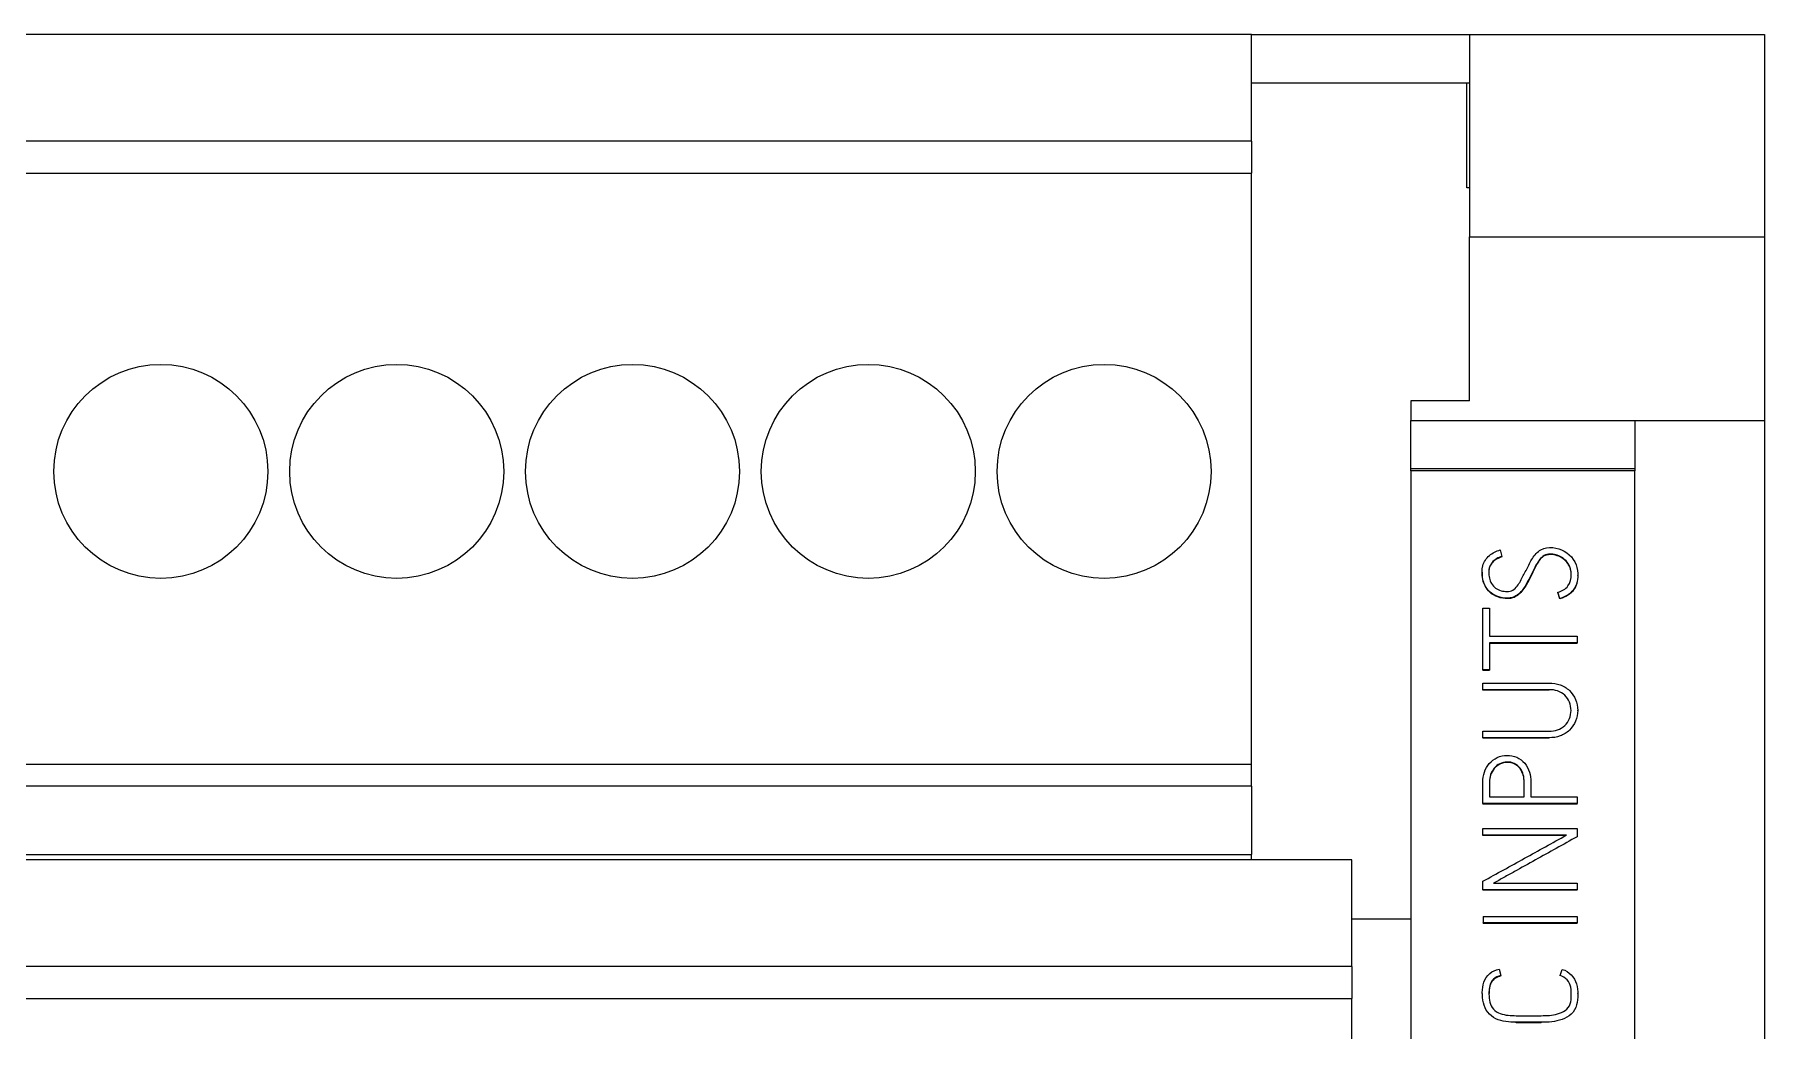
# Model space of a CAD drawing. Header units: millimetres. Extents: x 983 to 2111, y 2638 to 4457.
# Drawn here: x 1321.72 to 1351.06, y 3488.31 to 3505.2 of the extents above; entities that cross this region are included whole.
import ezdxf

# ---------------------------------------------------------------- set-up
doc = ezdxf.new("R2010")
doc.units = ezdxf.units.MM

# ---------------------------------------------------------------- blocks, each defined once
blk = doc.blocks.new('8DIDQ')
at = {"color": 7, "linetype": 'Continuous', "lineweight": 15}
for p, q in [((1342.36, 3505.2), (1313.36, 3505.2)), ((1342.36, 3503.39), (1342.36, 3505.2)), ((1342.36, 3505.2), (1346.06, 3505.2)), ((1346.06, 3505.2), (1351.06, 3505.2)), ((1346.06, 3505.2), (1346.06, 3501.772)), ((1351.06, 3505.2), (1351.06, 3501.772)), ((1346.06, 3504.379), (1342.36, 3504.379)), ((1346.01, 3502.6), (1346.01, 3504.379)), ((1342.36, 3503.39), (1313.36, 3503.39)), ((1342.36, 3503.39), (1342.36, 3502.85)), ((1313.36, 3502.85), (1342.36, 3502.85)), ((1342.36, 3492.818), (1342.36, 3502.85)), ((1346.06, 3502.6), (1346.01, 3502.6)), ((1346.06, 3498.99), (1346.06, 3501.772)), ((1346.06, 3501.772), (1351.06, 3501.772)), ((1351.06, 3501.772), (1351.06, 3498.651)), ((1346.06, 3498.99), (1345.06, 3498.99)), ((1345.06, 3498.99), (1345.06, 3498.651)), ((1345.06, 3498.651), (1348.86, 3498.651)), ((1345.06, 3497.838), (1345.06, 3498.651)), ((1348.86, 3498.651), (1348.86, 3497.838)), ((1348.86, 3498.651), (1351.06, 3498.651)), ((1351.06, 3498.651), (1351.06, 3468.2)), ((1345.06, 3497.838), (1348.86, 3497.838)), ((1345.06, 3497.797), (1345.06, 3497.838)), ((1345.06, 3497.797), (1345.06, 3480.3)), ((1348.86, 3497.797), (1345.06, 3497.797)), ((1348.86, 3497.838), (1348.86, 3497.797)), ((1348.86, 3471.259), (1348.86, 3497.797)), ((1346.577, 3496.457), (1346.608, 3496.349)), ((1346.608, 3496.342), (1346.608, 3496.349)), ((1346.271, 3496.083), (1346.271, 3496.076)), ((1347.897, 3496.025), (1347.897, 3496.032)), ((1347.589, 3495.634), (1347.558, 3495.742)), ((1347.558, 3495.735), (1347.558, 3495.742)), ((1347.589, 3495.627), (1347.558, 3495.735)), ((1346.286, 3495.468), (1346.399, 3495.468)), ((1346.286, 3494.425), (1346.286, 3495.468)), ((1346.399, 3495.468), (1346.399, 3494.994)), ((1347.589, 3495.627), (1347.589, 3495.634)), ((1346.399, 3494.994), (1347.884, 3494.994)), ((1347.884, 3494.881), (1346.399, 3494.881)), ((1346.399, 3494.881), (1346.399, 3494.425)), ((1346.399, 3494.874), (1347.884, 3494.874)), ((1347.884, 3494.994), (1347.884, 3494.881)), ((1347.884, 3494.881), (1347.884, 3494.874)), ((1346.399, 3494.425), (1346.286, 3494.425)), ((1346.286, 3494.418), (1346.286, 3494.425)), ((1346.286, 3494.418), (1346.399, 3494.418)), ((1346.399, 3494.425), (1346.399, 3494.418)), ((1346.282, 3494.087), (1346.282, 3494.2)), ((1346.282, 3494.2), (1347.409, 3494.2)), ((1347.409, 3494.087), (1346.282, 3494.087)), ((1346.282, 3494.08), (1346.282, 3494.087)), ((1347.409, 3494.08), (1346.282, 3494.08)), ((1347.409, 3494.08), (1347.409, 3494.087)), ((1347.893, 3493.73), (1347.893, 3493.737)), ((1346.282, 3493.272), (1346.282, 3493.385)), ((1346.282, 3493.385), (1347.409, 3493.385)), ((1347.409, 3493.272), (1346.282, 3493.272)), ((1346.282, 3493.272), (1346.282, 3493.265)), ((1347.409, 3493.265), (1346.282, 3493.265)), ((1347.409, 3493.265), (1347.409, 3493.272)), ((1342.36, 3492.818), (1313.36, 3492.818)), ((1342.36, 3492.451), (1342.36, 3492.818)), ((1346.284, 3492.154), (1346.284, 3492.522)), ((1346.397, 3492.522), (1346.397, 3492.267)), ((1346.985, 3492.267), (1346.985, 3492.522)), ((1347.098, 3492.522), (1347.098, 3492.267)), ((1342.36, 3492.451), (1313.36, 3492.451)), ((1342.36, 3492.451), (1342.36, 3491.29)), ((1346.397, 3492.267), (1346.985, 3492.267)), ((1347.098, 3492.267), (1347.884, 3492.267)), ((1347.884, 3492.267), (1347.884, 3492.154)), ((1347.884, 3492.154), (1346.284, 3492.154)), ((1346.284, 3492.154), (1346.284, 3492.147)), ((1347.884, 3492.147), (1346.284, 3492.147)), ((1347.884, 3492.147), (1347.884, 3492.154)), ((1346.284, 3491.618), (1346.284, 3491.731)), ((1346.284, 3491.731), (1347.884, 3491.731)), ((1347.7, 3491.618), (1346.284, 3491.618)), ((1346.284, 3491.611), (1346.284, 3491.618)), ((1347.7, 3491.611), (1346.284, 3491.611)), ((1347.884, 3491.731), (1347.884, 3491.592)), ((1347.884, 3491.585), (1347.884, 3491.592)), ((1313.36, 3491.29), (1342.36, 3491.29)), ((1344.06, 3491.2), (1315.06, 3491.2)), ((1342.36, 3491.2), (1342.36, 3491.29)), ((1344.06, 3489.39), (1344.06, 3491.2)), ((1346.284, 3490.693), (1346.284, 3490.837)), ((1346.464, 3490.804), (1347.884, 3490.804)), ((1347.884, 3490.804), (1347.884, 3490.693)), ((1347.884, 3490.693), (1346.284, 3490.693)), ((1346.284, 3490.693), (1346.284, 3490.686)), ((1347.884, 3490.686), (1346.284, 3490.686)), ((1347.884, 3490.686), (1347.884, 3490.693)), ((1344.06, 3490.2), (1345.06, 3490.2)), ((1346.288, 3490.242), (1347.884, 3490.242)), ((1346.288, 3490.242), (1346.288, 3490.131)), ((1347.884, 3490.242), (1347.884, 3490.131)), ((1347.884, 3490.131), (1346.288, 3490.131)), ((1346.288, 3490.124), (1346.288, 3490.131)), ((1346.288, 3490.124), (1347.884, 3490.124)), ((1347.884, 3490.131), (1347.884, 3490.124)), ((1344.06, 3489.39), (1315.06, 3489.39)), ((1344.06, 3489.39), (1344.06, 3488.85)), ((1346.561, 3489.345), (1346.588, 3489.237)), ((1347.593, 3489.239), (1347.631, 3489.343)), ((1346.588, 3489.23), (1346.588, 3489.237)), ((1347.593, 3489.232), (1347.593, 3489.239)), ((1315.06, 3488.85), (1344.06, 3488.85)), ((1344.06, 3478.818), (1344.06, 3488.85)), ((1346.275, 3488.941), (1346.275, 3488.934)), ((1347.895, 3488.925), (1347.895, 3488.932)), ((1346.85, 3488.557), (1347.271, 3488.557)), ((1347.271, 3488.444), (1346.85, 3488.444)), ((1346.85, 3488.437), (1346.85, 3488.444)), ((1347.271, 3488.437), (1346.85, 3488.437)), ((1347.271, 3488.437), (1347.271, 3488.444))]:
    blk.add_line(p, q, dxfattribs=at)
for centre in [(1323.86, 3497.79), (1327.86, 3497.79), (1331.86, 3497.79), (1335.86, 3497.79), (1339.86, 3497.79)]:
    blk.add_circle(centre, 1.815, dxfattribs=at)
for points, knots in [([(1347.558, 3495.742), (1347.625, 3495.756), (1347.686, 3495.794), (1347.77, 3495.901), (1347.785, 3495.971), (1347.783, 3496.107), (1347.765, 3496.175), (1347.688, 3496.288), (1347.634, 3496.332), (1347.508, 3496.383), (1347.437, 3496.396), (1347.337, 3496.372), (1347.307, 3496.354), (1347.256, 3496.308), (1347.235, 3496.281), (1347.18, 3496.195), (1347.154, 3496.131), (1347.091, 3496.01), (1347.057, 3495.951), (1346.994, 3495.83), (1346.957, 3495.77), (1346.882, 3495.7), (1346.854, 3495.679), (1346.792, 3495.65), (1346.757, 3495.643), (1346.654, 3495.637), (1346.584, 3495.648), (1346.457, 3495.7), (1346.399, 3495.742), (1346.316, 3495.851), (1346.291, 3495.917), (1346.267, 3496.053), (1346.265, 3496.123), (1346.302, 3496.256), (1346.342, 3496.316), (1346.447, 3496.407), (1346.51, 3496.437), (1346.577, 3496.457)], [0, 0, 0, 0, 0.0625, 0.0625, 0.125, 0.125, 0.1875, 0.1875, 0.25, 0.25, 0.3125, 0.3125, 0.34375, 0.34375, 0.375, 0.375, 0.4375, 0.4375, 0.5, 0.5, 0.5625, 0.5625, 0.59375, 0.59375, 0.625, 0.625, 0.6875, 0.6875, 0.75, 0.75, 0.8125, 0.8125, 0.875, 0.875, 0.9375, 0.9375, 1, 1, 1, 1]), ([(1347.783, 3496.026), (1347.781, 3496.061), (1347.778, 3496.133), (1347.728, 3496.233), (1347.649, 3496.314), (1347.545, 3496.366), (1347.444, 3496.384), (1347.356, 3496.374), (1347.283, 3496.333), (1347.22, 3496.257), (1347.116, 3496.058), (1347.031, 3495.842), (1346.878, 3495.685), (1346.794, 3495.64), (1346.679, 3495.628), (1346.539, 3495.649), (1346.401, 3495.728), (1346.311, 3495.851), (1346.272, 3495.972), (1346.275, 3496.05), (1346.277, 3496.076)], [0, 0, 0, 0, 0.044177, 0.0912444, 0.138103, 0.1867581, 0.2368431, 0.2668265, 0.297129, 0.34132, 0.3901275, 0.5850396, 0.629952, 0.6667575, 0.7035357, 0.7752003, 0.8431644, 0.9008708, 0.9663572, 1, 1, 1, 1]), ([(1346.608, 3496.349), (1346.543, 3496.33), (1346.481, 3496.297), (1346.418, 3496.218), (1346.401, 3496.188), (1346.383, 3496.123), (1346.382, 3496.089), (1346.388, 3496.021), (1346.391, 3495.988), (1346.411, 3495.923), (1346.426, 3495.892), (1346.488, 3495.81), (1346.55, 3495.773), (1346.651, 3495.754), (1346.685, 3495.752), (1346.754, 3495.757), (1346.787, 3495.769), (1346.868, 3495.831), (1346.902, 3495.893), (1346.964, 3496.014), (1346.996, 3496.074), (1347.06, 3496.194), (1347.087, 3496.257), (1347.162, 3496.371), (1347.208, 3496.425), (1347.329, 3496.495), (1347.4, 3496.504), (1347.606, 3496.486), (1347.739, 3496.412), (1347.894, 3496.184), (1347.918, 3496.036), (1347.861, 3495.836), (1347.823, 3495.775), (1347.719, 3495.684), (1347.655, 3495.653), (1347.589, 3495.634)], [0, 0, 0, 0, 0.0625, 0.0625, 0.09375, 0.09375, 0.125, 0.125, 0.15625, 0.15625, 0.1875, 0.1875, 0.25, 0.25, 0.28125, 0.28125, 0.3125, 0.3125, 0.375, 0.375, 0.4375, 0.4375, 0.5, 0.5, 0.5625, 0.5625, 0.625, 0.625, 0.75, 0.75, 0.875, 0.875, 0.9375, 0.9375, 1, 1, 1, 1]), ([(1346.608, 3496.342), (1346.564, 3496.325), (1346.492, 3496.297), (1346.422, 3496.221), (1346.386, 3496.15), (1346.387, 3496.102), (1346.387, 3496.08)], [0, 0, 0, 0, 0.374837, 0.618556, 0.824929, 1, 1, 1, 1]), ([(1347.895, 3496.025), (1347.893, 3495.978), (1347.888, 3495.891), (1347.828, 3495.774), (1347.729, 3495.679), (1347.639, 3495.646), (1347.589, 3495.627)], [0, 0, 0, 0, 0.25721, 0.480978, 0.704806, 1, 1, 1, 1]), ([(1347.409, 3494.2), (1347.472, 3494.2), (1347.534, 3494.191), (1347.652, 3494.148), (1347.706, 3494.116), (1347.843, 3493.986), (1347.893, 3493.861), (1347.893, 3493.612), (1347.842, 3493.487), (1347.707, 3493.356), (1347.652, 3493.323), (1347.535, 3493.28), (1347.472, 3493.272), (1347.409, 3493.272)], [0, 0, 0, 0, 0.125, 0.125, 0.25, 0.25, 0.5, 0.5, 0.75, 0.75, 0.875, 0.875, 1, 1, 1, 1]), ([(1347.409, 3493.385), (1347.457, 3493.385), (1347.504, 3493.39), (1347.594, 3493.422), (1347.637, 3493.446), (1347.742, 3493.544), (1347.779, 3493.64), (1347.78, 3493.83), (1347.743, 3493.927), (1347.638, 3494.025), (1347.595, 3494.049), (1347.505, 3494.081), (1347.457, 3494.087), (1347.409, 3494.087)], [0, 0, 0, 0, 0.125, 0.125, 0.25, 0.25, 0.5, 0.5, 0.75, 0.75, 0.875, 0.875, 1, 1, 1, 1]), ([(1346.284, 3492.522), (1346.284, 3492.578), (1346.291, 3492.634), (1346.328, 3492.742), (1346.355, 3492.792), (1346.468, 3492.921), (1346.58, 3492.971), (1346.75, 3492.974), (1346.807, 3492.963), (1346.911, 3492.918), (1346.957, 3492.882), (1347.068, 3492.751), (1347.098, 3492.636), (1347.098, 3492.522)], [0, 0, 0, 0, 0.125, 0.125, 0.25, 0.25, 0.5, 0.5, 0.625, 0.625, 0.75, 0.75, 1, 1, 1, 1]), ([(1346.985, 3492.522), (1346.985, 3492.563), (1346.981, 3492.605), (1346.959, 3492.685), (1346.94, 3492.723), (1346.889, 3492.79), (1346.856, 3492.818), (1346.779, 3492.853), (1346.737, 3492.861), (1346.611, 3492.859), (1346.529, 3492.819), (1346.448, 3492.723), (1346.428, 3492.685), (1346.402, 3492.606), (1346.397, 3492.564), (1346.397, 3492.522)], [0, 0, 0, 0, 0.125, 0.125, 0.25, 0.25, 0.375, 0.375, 0.5, 0.5, 0.75, 0.75, 0.875, 0.875, 1, 1, 1, 1]), ([(1346.985, 3492.515), (1346.985, 3492.556), (1346.981, 3492.598), (1346.959, 3492.678), (1346.94, 3492.716), (1346.889, 3492.783), (1346.856, 3492.811), (1346.779, 3492.845), (1346.737, 3492.854), (1346.611, 3492.852), (1346.529, 3492.812), (1346.448, 3492.716), (1346.428, 3492.678), (1346.402, 3492.599), (1346.397, 3492.557), (1346.397, 3492.515)], [0, 0, 0, 0, 0.125, 0.125, 0.25, 0.25, 0.375, 0.375, 0.5, 0.5, 0.75, 0.75, 0.875, 0.875, 1, 1, 1, 1]), ([(1346.284, 3490.837), (1346.52, 3490.967), (1346.756, 3491.097), (1347.11, 3491.292), (1347.228, 3491.357), (1347.464, 3491.488), (1347.581, 3491.555), (1347.7, 3491.618)], [0, 0, 0, 0, 0.5, 0.5, 0.75, 0.75, 1, 1, 1, 1]), ([(1347.884, 3491.592), (1347.647, 3491.461), (1347.41, 3491.33), (1347.056, 3491.132), (1346.937, 3491.066), (1346.76, 3490.968), (1346.7, 3490.935), (1346.582, 3490.869), (1346.524, 3490.834), (1346.464, 3490.804)], [0, 0, 0, 0, 0.5, 0.5, 0.75, 0.75, 0.875, 0.875, 1, 1, 1, 1]), ([(1346.85, 3488.444), (1346.79, 3488.444), (1346.731, 3488.447), (1346.615, 3488.465), (1346.557, 3488.48), (1346.45, 3488.531), (1346.402, 3488.567), (1346.33, 3488.662), (1346.306, 3488.718), (1346.279, 3488.833), (1346.274, 3488.892), (1346.276, 3489.01), (1346.282, 3489.068), (1346.342, 3489.237), (1346.441, 3489.33), (1346.561, 3489.345)], [0, 0, 0, 0, 0.125, 0.125, 0.25, 0.25, 0.375, 0.375, 0.5, 0.5, 0.625, 0.625, 0.75, 0.75, 1, 1, 1, 1]), ([(1347.631, 3489.343), (1347.748, 3489.31), (1347.839, 3489.211), (1347.891, 3489.037), (1347.896, 3488.977), (1347.894, 3488.857), (1347.892, 3488.797), (1347.857, 3488.68), (1347.827, 3488.625), (1347.74, 3488.542), (1347.685, 3488.514), (1347.513, 3488.454), (1347.392, 3488.444), (1347.271, 3488.444)], [0, 0, 0, 0, 0.25, 0.25, 0.375, 0.375, 0.5, 0.5, 0.625, 0.625, 0.75, 0.75, 1, 1, 1, 1]), ([(1346.588, 3489.237), (1346.543, 3489.226), (1346.5, 3489.208), (1346.432, 3489.146), (1346.411, 3489.103), (1346.39, 3489.015), (1346.387, 3488.968), (1346.389, 3488.877), (1346.393, 3488.832), (1346.413, 3488.743), (1346.434, 3488.7), (1346.495, 3488.634), (1346.537, 3488.61), (1346.665, 3488.562), (1346.758, 3488.557), (1346.85, 3488.557)], [0, 0, 0, 0, 0.125, 0.125, 0.25, 0.25, 0.375, 0.375, 0.5, 0.5, 0.625, 0.625, 0.75, 0.75, 1, 1, 1, 1]), ([(1346.588, 3489.23), (1346.557, 3489.22), (1346.503, 3489.204), (1346.442, 3489.151), (1346.403, 3489.077), (1346.387, 3489.001), (1346.391, 3488.948), (1346.392, 3488.933)], [0, 0, 0, 0, 0.2461771, 0.4210969, 0.5962314, 0.882563, 1, 1, 1, 1]), ([(1347.271, 3488.557), (1347.366, 3488.557), (1347.462, 3488.561), (1347.598, 3488.6), (1347.642, 3488.619), (1347.719, 3488.674), (1347.75, 3488.713), (1347.781, 3488.801), (1347.782, 3488.85), (1347.785, 3488.944), (1347.784, 3488.992), (1347.766, 3489.085), (1347.744, 3489.128), (1347.681, 3489.199), (1347.638, 3489.223), (1347.593, 3489.239)], [0, 0, 0, 0, 0.25, 0.25, 0.375, 0.375, 0.5, 0.5, 0.625, 0.625, 0.75, 0.75, 0.875, 0.875, 1, 1, 1, 1])]:
    blk.add_open_spline(points, degree=3, knots=knots, dxfattribs=at)

msp = doc.modelspace()

# ---------------------------------------------------------------- block references
at = {"lineweight": -3}
msp.add_blockref('8DIDQ', (0, 0), dxfattribs=at)

doc.saveas('drawing.dxf')
